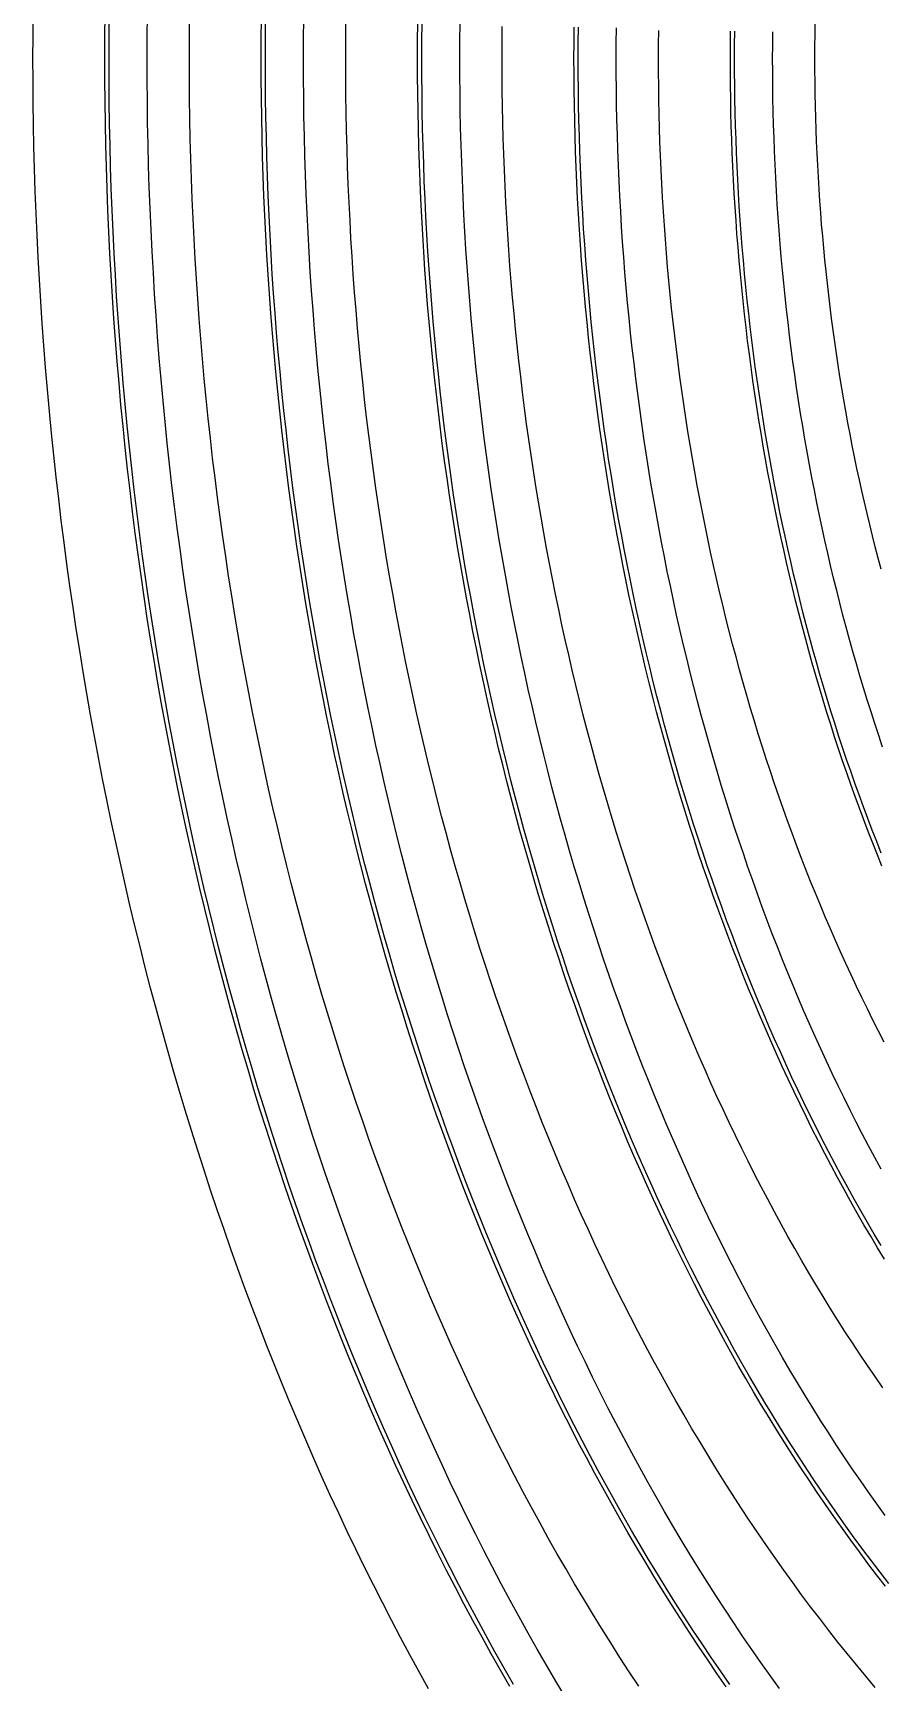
# Model space of a CAD drawing. Header units: metres. Extents: x 10 to 1210, y 10 to 2778.
# Drawn here: x 10 to 210.6, y 225.9 to 616 of the extents above; entities that cross this region are included whole.
import ezdxf

# ---------------------------------------------------------------- set-up
doc = ezdxf.new("R2010")
doc.units = ezdxf.units.M
for name, color, linetype in [('ACIKLIK', 5, 'Continuous'), ('CAM_SABLON', 4, 'Continuous'), ('DIS_KENAR_V91_Z3', 1, 'Continuous'), ('LAMBA_T4_Z4', 3, 'Continuous')]:
    doc.layers.add(name, color=color, linetype=linetype)

msp = doc.modelspace()

# ---------------------------------------------------------------- linework, layer by layer
at = {"layer": 'ACIKLIK'}
for points in [[(135.89, 222.42), (133.67, 226.15), (131.48, 229.9), (129.3, 233.69), (127.15, 237.51), (125.01, 241.36), (122.9, 245.23), (120.81, 249.14), (118.74, 253.08), (116.7, 257.04), (114.67, 261.03), (112.67, 265.05), (110.69, 269.1), (108.74, 273.17), (106.8, 277.28), (104.9, 281.4), (103.01, 285.56), (101.15, 289.74), (99.31, 293.94), (97.5, 298.18), (95.7, 302.43), (93.94, 306.71), (92.2, 311.02), (90.48, 315.35), (88.79, 319.7), (87.12, 324.07), (85.48, 328.47), (83.86, 332.89), (82.27, 337.34), (80.7, 341.8), (79.16, 346.29), (77.65, 350.8), (76.16, 355.33), (74.7, 359.88), (73.26, 364.44), (71.85, 369.03), (70.47, 373.64), (69.11, 378.27), (67.78, 382.91), (66.47, 387.58), (65.2, 392.26), (63.95, 396.96), (62.73, 401.67), (61.53, 406.41), (60.36, 411.15), (59.22, 415.92), (58.11, 420.7), (57.02, 425.5), (55.97, 430.31), (54.94, 435.13), (53.93, 439.97), (52.96, 444.82), (52.02, 449.69), (51.1, 454.57), (50.21, 459.46), (49.35, 464.36), (48.52, 469.27), (47.71, 474.2), (46.94, 479.14), (46.19, 484.08), (45.47, 489.04), (44.79, 494.01), (44.13, 498.98), (43.49, 503.97), (42.89, 508.96), (42.32, 513.97), (41.78, 518.97), (41.26, 523.99), (40.78, 529.01), (40.32, 534.04), (39.89, 539.08), (39.49, 544.12), (39.13, 549.17), (38.79, 554.22), (38.48, 559.28), (38.2, 564.34), (37.95, 569.4), (37.72, 574.47), (37.53, 579.54), (37.37, 584.61), (37.24, 589.69), (37.13, 594.77), (37.06, 599.84), (37.01, 604.92), (37, 610), (37.01, 615.08), (37.06, 620.16)], [(186.59, 224.44), (184.4, 227.48), (182.22, 230.55), (180.06, 233.66), (177.91, 236.79), (175.79, 239.96), (173.68, 243.15), (171.58, 246.37), (169.51, 249.63), (167.45, 252.91), (165.41, 256.22), (163.39, 259.55), (161.39, 262.92), (159.4, 266.31), (157.44, 269.74), (155.49, 273.18), (153.56, 276.66), (151.66, 280.16), (149.77, 283.69), (147.9, 287.25), (146.05, 290.83), (144.22, 294.43), (142.41, 298.06), (140.63, 301.72), (138.86, 305.4), (137.11, 309.11), (135.39, 312.84), (133.68, 316.59), (132, 320.37), (130.34, 324.17), (128.7, 328), (127.08, 331.84), (125.49, 335.71), (123.91, 339.6), (122.36, 343.51), (120.83, 347.45), (119.32, 351.4), (117.84, 355.38), (116.38, 359.38), (114.94, 363.39), (113.52, 367.43), (112.13, 371.49), (110.76, 375.56), (109.41, 379.66), (108.09, 383.77), (106.79, 387.9), (105.52, 392.05), (104.27, 396.21), (103.04, 400.4), (101.84, 404.6), (100.66, 408.82), (99.5, 413.05), (98.37, 417.3), (97.27, 421.56), (96.19, 425.84), (95.13, 430.14), (94.1, 434.45), (93.09, 438.77), (92.11, 443.11), (91.15, 447.46), (90.22, 451.82), (89.32, 456.2), (88.44, 460.58), (87.58, 464.99), (86.75, 469.4), (85.95, 473.82), (85.17, 478.26), (84.42, 482.7), (83.69, 487.16), (82.99, 491.62), (82.31, 496.1), (81.67, 500.58), (81.04, 505.07), (80.45, 509.57), (79.87, 514.08), (79.33, 518.6), (78.81, 523.13), (78.32, 527.66), (77.85, 532.19), (77.42, 536.74), (77, 541.29), (76.62, 545.84), (76.26, 550.41), (75.92, 554.97), (75.62, 559.54), (75.34, 564.12), (75.08, 568.69), (74.86, 573.27), (74.65, 577.86), (74.48, 582.45), (74.33, 587.03), (74.21, 591.63), (74.12, 596.22), (74.05, 600.81), (74.01, 605.41), (74, 610), (74.01, 614.59), (74.05, 619.19)], [(211.59, 265.36), (209.63, 268.07), (207.69, 270.81), (205.76, 273.58), (203.85, 276.38), (201.95, 279.2), (200.07, 282.05), (198.2, 284.93), (196.35, 287.83), (194.51, 290.76), (192.69, 293.71), (190.88, 296.69), (189.1, 299.7), (187.33, 302.73), (185.57, 305.78), (183.83, 308.86), (182.11, 311.96), (180.41, 315.09), (178.72, 318.24), (177.06, 321.41), (175.4, 324.61), (173.77, 327.83), (172.16, 331.08), (170.56, 334.34), (168.98, 337.63), (167.42, 340.94), (165.88, 344.27), (164.36, 347.63), (162.86, 351), (161.37, 354.4), (159.91, 357.82), (158.46, 361.25), (157.03, 364.71), (155.63, 368.19), (154.24, 371.68), (152.87, 375.2), (151.53, 378.73), (150.2, 382.29), (148.89, 385.86), (147.61, 389.45), (146.34, 393.06), (145.1, 396.68), (143.87, 400.33), (142.67, 403.99), (141.49, 407.66), (140.33, 411.36), (139.19, 415.06), (138.07, 418.79), (136.97, 422.53), (135.9, 426.28), (134.84, 430.05), (133.81, 433.84), (132.8, 437.64), (131.81, 441.45), (130.84, 445.28), (129.9, 449.12), (128.98, 452.97), (128.08, 456.84), (127.2, 460.72), (126.34, 464.61), (125.51, 468.51), (124.7, 472.42), (123.91, 476.35), (123.15, 480.28), (122.41, 484.23), (121.69, 488.19), (120.99, 492.15), (120.32, 496.13), (119.67, 500.11), (119.04, 504.11), (118.44, 508.11), (117.86, 512.12), (117.3, 516.14), (116.77, 520.16), (116.26, 524.2), (115.77, 528.24), (115.3, 532.29), (114.86, 536.34), (114.45, 540.4), (114.06, 544.46), (113.69, 548.53), (113.34, 552.61), (113.02, 556.69), (112.72, 560.77), (112.45, 564.86), (112.2, 568.95), (111.97, 573.05), (111.77, 577.15), (111.59, 581.25), (111.43, 585.35), (111.3, 589.46), (111.19, 593.56), (111.11, 597.67), (111.05, 601.78), (111.01, 605.89), (111, 610), (111.01, 614.11), (111.05, 618.22)], [(210.66, 347.26), (209.16, 350.02), (207.68, 352.79), (206.21, 355.58), (204.76, 358.4), (203.32, 361.23), (201.9, 364.09), (200.49, 366.97), (199.1, 369.86), (197.73, 372.78), (196.37, 375.71), (195.03, 378.66), (193.71, 381.64), (192.4, 384.63), (191.11, 387.64), (189.84, 390.66), (188.58, 393.71), (187.34, 396.77), (186.12, 399.85), (184.92, 402.95), (183.73, 406.06), (182.56, 409.19), (181.41, 412.34), (180.28, 415.51), (179.16, 418.68), (178.07, 421.88), (176.99, 425.09), (175.93, 428.32), (174.88, 431.56), (173.86, 434.81), (172.86, 438.08), (171.87, 441.36), (170.9, 444.66), (169.95, 447.97), (169.03, 451.29), (168.12, 454.63), (167.22, 457.98), (166.35, 461.34), (165.5, 464.72), (164.67, 468.1), (163.85, 471.5), (163.06, 474.91), (162.29, 478.33), (161.53, 481.76), (160.8, 485.2), (160.08, 488.65), (159.39, 492.11), (158.72, 495.58), (158.06, 499.06), (157.43, 502.55), (156.81, 506.05), (156.22, 509.55), (155.65, 513.07), (155.09, 516.59), (154.56, 520.12), (154.05, 523.66), (153.56, 527.2), (153.09, 530.75), (152.64, 534.31), (152.21, 537.88), (151.8, 541.45), (151.41, 545.02), (151.04, 548.6), (150.7, 552.19), (150.37, 555.78), (150.06, 559.37), (149.78, 562.97), (149.52, 566.57), (149.28, 570.18), (149.05, 573.79), (148.85, 577.4), (148.68, 581.02), (148.52, 584.64), (148.38, 588.26), (148.26, 591.88), (148.17, 595.5), (148.1, 599.12), (148.04, 602.75), (148.01, 606.37), (148, 610), (148.01, 613.63), (148.04, 617.25)], [(211.03, 447.08), (210.1, 449.85), (209.18, 452.65), (208.28, 455.45), (207.39, 458.27), (206.52, 461.1), (205.67, 463.94), (204.83, 466.79), (204.01, 469.66), (203.21, 472.53), (202.42, 475.42), (201.65, 478.32), (200.9, 481.23), (200.16, 484.15), (199.44, 487.08), (198.73, 490.03), (198.05, 492.98), (197.38, 495.94), (196.72, 498.91), (196.09, 501.89), (195.47, 504.88), (194.87, 507.87), (194.28, 510.88), (193.72, 513.89), (193.17, 516.91), (192.64, 519.94), (192.12, 522.98), (191.62, 526.03), (191.15, 529.08), (190.68, 532.13), (190.24, 535.2), (189.81, 538.27), (189.41, 541.34), (189.02, 544.43), (188.64, 547.51), (188.29, 550.61), (187.95, 553.7), (187.64, 556.81), (187.34, 559.91), (187.05, 563.02), (186.79, 566.14), (186.54, 569.25), (186.32, 572.38), (186.11, 575.5), (185.91, 578.63), (185.74, 581.76), (185.59, 584.89), (185.45, 588.02), (185.33, 591.16), (185.23, 594.3), (185.15, 597.44), (185.08, 600.58), (185.04, 603.72), (185.01, 606.86), (185, 610), (185.01, 613.14), (185.04, 616.28)]]:
    msp.add_lwpolyline(points, dxfattribs=at)
at = {"layer": 'CAM_SABLON'}
for points in [[(123.69, 225.39), (121.48, 229.24), (119.29, 233.12), (117.13, 237.02), (114.98, 240.96), (112.86, 244.92), (110.76, 248.92), (108.68, 252.94), (106.63, 256.99), (104.6, 261.07), (102.59, 265.18), (100.61, 269.31), (98.65, 273.47), (96.71, 277.65), (94.8, 281.87), (92.91, 286.1), (91.05, 290.37), (89.21, 294.66), (87.4, 298.97), (85.61, 303.31), (83.84, 307.67), (82.1, 312.06), (80.39, 316.47), (78.7, 320.9), (77.04, 325.35), (75.4, 329.83), (73.79, 334.33), (72.2, 338.85), (70.64, 343.4), (69.11, 347.96), (67.6, 352.54), (66.12, 357.15), (64.67, 361.77), (63.24, 366.42), (61.84, 371.08), (60.46, 375.76), (59.12, 380.46), (57.8, 385.18), (56.51, 389.92), (55.24, 394.67), (54.01, 399.44), (52.8, 404.23), (51.62, 409.03), (50.46, 413.85), (49.34, 418.69), (48.24, 423.54), (47.17, 428.4), (46.13, 433.28), (45.12, 438.17), (44.13, 443.08), (43.18, 448), (42.25, 452.93), (41.35, 457.87), (40.48, 462.83), (39.64, 467.8), (38.83, 472.78), (38.04, 477.77), (37.29, 482.77), (36.56, 487.78), (35.87, 492.8), (35.2, 497.83), (34.56, 502.87), (33.95, 507.91), (33.37, 512.97), (32.83, 518.03), (32.31, 523.1), (31.81, 528.18), (31.35, 533.26), (30.92, 538.35), (30.52, 543.44), (30.15, 548.54), (29.8, 553.65), (29.49, 558.75), (29.21, 563.87), (28.95, 568.98), (28.73, 574.1), (28.54, 579.23), (28.37, 584.35), (28.24, 589.48), (28.13, 594.61), (28.06, 599.74), (28.02, 604.87), (28, 610), (28.02, 615.13), (28.06, 620.26)], [(174.86, 225.38), (172.65, 228.55), (170.47, 231.74), (168.3, 234.97), (166.15, 238.22), (164.01, 241.5), (161.9, 244.81), (159.81, 248.16), (157.73, 251.53), (155.67, 254.92), (153.63, 258.35), (151.61, 261.8), (149.61, 265.28), (147.64, 268.79), (145.68, 272.32), (143.74, 275.89), (141.82, 279.47), (139.92, 283.09), (138.04, 286.73), (136.18, 290.39), (134.34, 294.08), (132.53, 297.8), (130.73, 301.54), (128.96, 305.3), (127.21, 309.09), (125.48, 312.9), (123.77, 316.74), (122.08, 320.6), (120.42, 324.48), (118.77, 328.38), (117.15, 332.31), (115.56, 336.26), (113.98, 340.23), (112.43, 344.22), (110.9, 348.23), (109.4, 352.26), (107.91, 356.31), (106.46, 360.39), (105.02, 364.48), (103.61, 368.59), (102.22, 372.72), (100.86, 376.87), (99.52, 381.04), (98.2, 385.23), (96.91, 389.43), (95.64, 393.65), (94.4, 397.89), (93.18, 402.15), (91.98, 406.42), (90.81, 410.71), (89.67, 415.01), (88.55, 419.33), (87.45, 423.67), (86.38, 428.01), (85.34, 432.38), (84.32, 436.76), (83.33, 441.15), (82.36, 445.55), (81.42, 449.97), (80.5, 454.4), (79.61, 458.84), (78.74, 463.3), (77.9, 467.76), (77.09, 472.24), (76.3, 476.73), (75.54, 481.23), (74.8, 485.73), (74.09, 490.25), (73.41, 494.78), (72.75, 499.32), (72.12, 503.86), (71.52, 508.42), (70.94, 512.98), (70.39, 517.55), (69.87, 522.13), (69.37, 526.71), (68.9, 531.3), (68.45, 535.9), (68.04, 540.5), (67.65, 545.11), (67.28, 549.72), (66.94, 554.34), (66.63, 558.97), (66.35, 563.59), (66.09, 568.22), (65.86, 572.86), (65.66, 577.49), (65.49, 582.13), (65.34, 586.77), (65.22, 591.42), (65.12, 596.06), (65.05, 600.71), (65.01, 605.35), (65, 610), (65.01, 614.65), (65.05, 619.29)], [(212.47, 249.24), (210.41, 251.9), (208.36, 254.59), (206.33, 257.31), (204.31, 260.06), (202.31, 262.84), (200.33, 265.64), (198.35, 268.47), (196.4, 271.33), (194.46, 274.21), (192.54, 277.12), (190.63, 280.06), (188.74, 283.02), (186.87, 286.01), (185.01, 289.02), (183.17, 292.06), (181.34, 295.12), (179.54, 298.21), (177.75, 301.33), (175.98, 304.47), (174.23, 307.63), (172.49, 310.81), (170.77, 314.02), (169.07, 317.26), (167.39, 320.51), (165.73, 323.79), (164.09, 327.1), (162.46, 330.42), (160.85, 333.77), (159.27, 337.14), (157.7, 340.53), (156.15, 343.94), (154.62, 347.37), (153.11, 350.82), (151.62, 354.3), (150.15, 357.79), (148.7, 361.31), (147.27, 364.84), (145.86, 368.39), (144.47, 371.97), (143.11, 375.56), (141.76, 379.17), (140.43, 382.8), (139.13, 386.44), (137.84, 390.11), (136.58, 393.79), (135.33, 397.49), (134.11, 401.2), (132.91, 404.93), (131.73, 408.68), (130.58, 412.45), (129.44, 416.23), (128.33, 420.02), (127.24, 423.83), (126.17, 427.66), (125.12, 431.5), (124.09, 435.35), (123.09, 439.22), (122.11, 443.1), (121.15, 447), (120.22, 450.9), (119.31, 454.82), (118.42, 458.76), (117.55, 462.7), (116.7, 466.66), (115.88, 470.63), (115.08, 474.6), (114.31, 478.59), (113.56, 482.59), (112.83, 486.6), (112.12, 490.62), (111.44, 494.65), (110.78, 498.69), (110.15, 502.74), (109.53, 506.79), (108.95, 510.86), (108.38, 514.93), (107.84, 519.01), (107.32, 523.09), (106.83, 527.19), (106.36, 531.29), (105.91, 535.39), (105.49, 539.51), (105.09, 543.62), (104.72, 547.75), (104.37, 551.87), (104.04, 556.01), (103.74, 560.14), (103.46, 564.28), (103.21, 568.43), (102.98, 572.58), (102.78, 576.73), (102.59, 580.88), (102.44, 585.04), (102.3, 589.19), (102.19, 593.35), (102.11, 597.51), (102.05, 601.68), (102.01, 605.84), (102, 610), (102.01, 614.16), (102.05, 618.32)], [(210.66, 329.2), (209.06, 331.9), (207.46, 334.62), (205.89, 337.37), (204.32, 340.14), (202.78, 342.93), (201.24, 345.74), (199.73, 348.57), (198.23, 351.43), (196.75, 354.3), (195.28, 357.19), (193.83, 360.11), (192.39, 363.04), (190.98, 366), (189.58, 368.97), (188.19, 371.96), (186.83, 374.97), (185.48, 378), (184.14, 381.05), (182.83, 384.12), (181.53, 387.2), (180.25, 390.3), (178.99, 393.42), (177.74, 396.56), (176.52, 399.72), (175.31, 402.89), (174.12, 406.07), (172.95, 409.28), (171.79, 412.5), (170.66, 415.73), (169.54, 418.98), (168.45, 422.25), (167.37, 425.53), (166.31, 428.83), (165.27, 432.14), (164.24, 435.46), (163.24, 438.8), (162.26, 442.15), (161.29, 445.52), (160.35, 448.9), (159.43, 452.29), (158.52, 455.69), (157.63, 459.11), (156.77, 462.54), (155.92, 465.98), (155.1, 469.43), (154.29, 472.89), (153.5, 476.37), (152.74, 479.85), (151.99, 483.35), (151.27, 486.85), (150.56, 490.37), (149.88, 493.89), (149.21, 497.42), (148.57, 500.97), (147.94, 504.52), (147.34, 508.08), (146.76, 511.65), (146.2, 515.22), (145.66, 518.81), (145.14, 522.4), (144.64, 525.99), (144.16, 529.6), (143.7, 533.21), (143.27, 536.83), (142.85, 540.45), (142.46, 544.08), (142.09, 547.71), (141.73, 551.35), (141.4, 554.99), (141.09, 558.64), (140.81, 562.29), (140.54, 565.95), (140.29, 569.6), (140.07, 573.27), (139.87, 576.93), (139.69, 580.6), (139.52, 584.27), (139.39, 587.94), (139.27, 591.61), (139.17, 595.29), (139.1, 598.97), (139.04, 602.64), (139.01, 606.32), (139, 610), (139.01, 613.68), (139.04, 617.36)], [(210.7, 422.01), (209.62, 424.73), (208.56, 427.47), (207.51, 430.22), (206.48, 432.98), (205.46, 435.76), (204.46, 438.55), (203.48, 441.36), (202.51, 444.18), (201.56, 447.02), (200.62, 449.86), (199.7, 452.72), (198.8, 455.59), (197.91, 458.48), (197.04, 461.38), (196.19, 464.28), (195.35, 467.21), (194.53, 470.14), (193.73, 473.08), (192.95, 476.03), (192.18, 479), (191.42, 481.98), (190.69, 484.96), (189.97, 487.96), (189.27, 490.96), (188.59, 493.98), (187.93, 497), (187.28, 500.04), (186.65, 503.08), (186.04, 506.13), (185.44, 509.19), (184.87, 512.26), (184.31, 515.33), (183.77, 518.41), (183.24, 521.51), (182.74, 524.6), (182.25, 527.71), (181.78, 530.82), (181.33, 533.94), (180.9, 537.06), (180.48, 540.19), (180.08, 543.32), (179.71, 546.46), (179.35, 549.61), (179, 552.76), (178.68, 555.91), (178.37, 559.07), (178.09, 562.24), (177.82, 565.4), (177.57, 568.57), (177.34, 571.75), (177.12, 574.92), (176.93, 578.1), (176.75, 581.29), (176.6, 584.47), (176.46, 587.66), (176.34, 590.85), (176.23, 594.04), (176.15, 597.23), (176.08, 600.42), (176.04, 603.61), (176.01, 606.81), (176, 610), (176.01, 613.19), (176.04, 616.39)]]:
    msp.add_lwpolyline(points, dxfattribs=at)
at = {"layer": 'DIS_KENAR_V91_Z3'}
for points in [[(103.58, 224.33), (101.35, 228.35), (99.14, 232.41), (96.96, 236.49), (94.8, 240.6), (92.66, 244.74), (90.55, 248.91), (88.46, 253.11), (86.39, 257.33), (84.35, 261.58), (82.34, 265.85), (80.35, 270.16), (78.38, 274.48), (76.45, 278.84), (74.53, 283.22), (72.64, 287.62), (70.78, 292.05), (68.94, 296.5), (67.13, 300.98), (65.35, 305.48), (63.59, 310), (61.86, 314.55), (60.15, 319.11), (58.47, 323.7), (56.82, 328.32), (55.2, 332.95), (53.6, 337.61), (52.03, 342.28), (50.48, 346.98), (48.97, 351.69), (47.48, 356.43), (46.02, 361.18), (44.58, 365.96), (43.18, 370.75), (41.8, 375.56), (40.45, 380.39), (39.13, 385.24), (37.83, 390.1), (36.57, 394.98), (35.33, 399.88), (34.12, 404.79), (32.94, 409.72), (31.79, 414.66), (30.67, 419.62), (29.58, 424.59), (28.51, 429.58), (27.48, 434.58), (26.47, 439.59), (25.5, 444.62), (24.55, 449.66), (23.63, 454.71), (22.74, 459.77), (21.88, 464.85), (21.05, 469.93), (20.25, 475.03), (19.48, 480.14), (18.74, 485.25), (18.03, 490.38), (17.35, 495.51), (16.7, 500.66), (16.08, 505.81), (15.49, 510.97), (14.92, 516.14), (14.39, 521.31), (13.89, 526.5), (13.42, 531.68), (12.98, 536.88), (12.57, 542.08), (12.19, 547.28), (11.84, 552.49), (11.52, 557.71), (11.23, 562.92), (10.97, 568.15), (10.75, 573.37), (10.55, 578.6), (10.38, 583.83), (10.24, 589.06), (10.14, 594.29), (10.06, 599.53), (10.02, 604.76), (10, 610), (10.02, 615.24), (10.06, 620.47)], [(153.32, 224.98), (151.09, 228.36), (148.88, 231.76), (146.69, 235.19), (144.52, 238.65), (142.37, 242.14), (140.24, 245.66), (138.13, 249.2), (136.04, 252.78), (133.97, 256.38), (131.93, 260), (129.9, 263.66), (127.9, 267.34), (125.91, 271.04), (123.95, 274.77), (122.01, 278.53), (120.1, 282.31), (118.2, 286.12), (116.33, 289.95), (114.48, 293.81), (112.65, 297.69), (110.84, 301.59), (109.06, 305.52), (107.3, 309.47), (105.56, 313.44), (103.85, 317.44), (102.16, 321.46), (100.49, 325.5), (98.85, 329.56), (97.23, 333.65), (95.63, 337.75), (94.06, 341.88), (92.51, 346.02), (90.99, 350.19), (89.49, 354.37), (88.02, 358.58), (86.56, 362.8), (85.14, 367.05), (83.74, 371.31), (82.36, 375.59), (81.01, 379.88), (79.68, 384.2), (78.38, 388.53), (77.11, 392.88), (75.86, 397.25), (74.63, 401.63), (73.43, 406.03), (72.26, 410.44), (71.11, 414.87), (69.99, 419.31), (68.89, 423.77), (67.82, 428.24), (66.78, 432.73), (65.76, 437.23), (64.77, 441.74), (63.8, 446.27), (62.86, 450.8), (61.95, 455.35), (61.06, 459.92), (60.2, 464.49), (59.37, 469.07), (58.56, 473.67), (57.78, 478.27), (57.03, 482.89), (56.3, 487.51), (55.6, 492.15), (54.93, 496.79), (54.29, 501.44), (53.67, 506.1), (53.08, 510.77), (52.51, 515.45), (51.98, 520.13), (51.47, 524.82), (50.99, 529.52), (50.53, 534.22), (50.11, 538.93), (49.71, 543.64), (49.33, 548.36), (48.99, 553.08), (48.67, 557.81), (48.38, 562.54), (48.12, 567.28), (47.88, 572.02), (47.68, 576.76), (47.5, 581.5), (47.35, 586.25), (47.22, 591), (47.12, 595.75), (47.06, 600.5), (47.01, 605.25), (47, 610), (47.01, 614.75), (47.06, 619.5)], [(209.29, 224.66), (207.06, 227.31), (204.84, 229.98), (202.64, 232.68), (200.45, 235.4), (198.28, 238.16), (196.13, 240.95), (193.99, 243.76), (191.86, 246.6), (189.76, 249.47), (187.67, 252.37), (185.6, 255.29), (183.54, 258.24), (181.5, 261.22), (179.48, 264.23), (177.48, 267.26), (175.5, 270.31), (173.53, 273.4), (171.58, 276.5), (169.65, 279.64), (167.74, 282.8), (165.84, 285.98), (163.96, 289.19), (162.11, 292.42), (160.27, 295.68), (158.45, 298.96), (156.65, 302.26), (154.87, 305.59), (153.11, 308.94), (151.37, 312.32), (149.65, 315.71), (147.94, 319.13), (146.26, 322.57), (144.6, 326.04), (142.96, 329.52), (141.34, 333.03), (139.73, 336.55), (138.15, 340.1), (136.59, 343.67), (135.05, 347.26), (133.54, 350.87), (132.04, 354.5), (130.56, 358.15), (129.11, 361.81), (127.68, 365.5), (126.26, 369.21), (124.87, 372.93), (123.51, 376.67), (122.16, 380.43), (120.83, 384.21), (119.53, 388), (118.25, 391.81), (116.99, 395.64), (115.76, 399.48), (114.54, 403.34), (113.35, 407.22), (112.18, 411.11), (111.04, 415.01), (109.92, 418.93), (108.82, 422.87), (107.74, 426.82), (106.68, 430.78), (105.65, 434.76), (104.65, 438.75), (103.66, 442.75), (102.7, 446.77), (101.76, 450.8), (100.85, 454.84), (99.96, 458.89), (99.09, 462.96), (98.25, 467.03), (97.43, 471.12), (96.63, 475.21), (95.86, 479.32), (95.11, 483.44), (94.38, 487.56), (93.68, 491.7), (93.01, 495.85), (92.36, 500), (91.73, 504.16), (91.12, 508.33), (90.54, 512.51), (89.99, 516.69), (89.46, 520.89), (88.95, 525.09), (88.47, 529.29), (88.01, 533.5), (87.58, 537.72), (87.17, 541.94), (86.79, 546.17), (86.43, 550.41), (86.1, 554.64), (85.79, 558.89), (85.5, 563.13), (85.24, 567.38), (85.01, 571.63), (84.79, 575.89), (84.61, 580.15), (84.45, 584.41), (84.31, 588.67), (84.2, 592.93), (84.11, 597.2), (84.05, 601.47), (84.01, 605.73), (84, 610), (84.01, 614.27), (84.05, 618.53)], [(211.07, 295.55), (209.24, 298.17), (207.44, 300.81), (205.65, 303.47), (203.87, 306.16), (202.11, 308.87), (200.37, 311.6), (198.64, 314.35), (196.93, 317.13), (195.23, 319.93), (193.55, 322.75), (191.89, 325.6), (190.24, 328.46), (188.61, 331.35), (187, 334.26), (185.41, 337.19), (183.83, 340.14), (182.27, 343.11), (180.72, 346.1), (179.19, 349.11), (177.69, 352.14), (176.19, 355.2), (174.72, 358.27), (173.27, 361.36), (171.83, 364.46), (170.41, 367.59), (169.01, 370.74), (167.62, 373.9), (166.26, 377.08), (164.91, 380.28), (163.59, 383.5), (162.28, 386.73), (160.99, 389.98), (159.72, 393.25), (158.47, 396.53), (157.24, 399.84), (156.02, 403.15), (154.83, 406.48), (153.65, 409.83), (152.5, 413.2), (151.36, 416.57), (150.25, 419.97), (149.15, 423.37), (148.08, 426.8), (147.02, 430.23), (145.99, 433.68), (144.97, 437.14), (143.97, 440.62), (143, 444.11), (142.04, 447.61), (141.11, 451.12), (140.2, 454.65), (139.3, 458.19), (138.43, 461.73), (137.58, 465.29), (136.75, 468.87), (135.93, 472.45), (135.15, 476.04), (134.38, 479.64), (133.63, 483.26), (132.9, 486.88), (132.2, 490.51), (131.51, 494.15), (130.85, 497.8), (130.21, 501.46), (129.59, 505.13), (128.99, 508.8), (128.41, 512.48), (127.85, 516.17), (127.32, 519.87), (126.8, 523.57), (126.31, 527.28), (125.84, 531), (125.39, 534.72), (124.96, 538.45), (124.56, 542.19), (124.17, 545.92), (123.81, 549.67), (123.47, 553.42), (123.15, 557.17), (122.86, 560.93), (122.58, 564.69), (122.33, 568.45), (122.1, 572.22), (121.89, 575.99), (121.7, 579.76), (121.54, 583.54), (121.4, 587.31), (121.28, 591.09), (121.18, 594.87), (121.1, 598.65), (121.04, 602.43), (121.01, 606.22), (121, 610), (121.01, 613.78), (121.04, 617.57)], [(211.42, 377.28), (210.08, 379.89), (208.74, 382.51), (207.43, 385.16), (206.13, 387.82), (204.84, 390.49), (203.57, 393.19), (202.32, 395.9), (201.08, 398.63), (199.86, 401.37), (198.66, 404.13), (197.47, 406.9), (196.29, 409.69), (195.14, 412.5), (193.99, 415.32), (192.87, 418.15), (191.76, 421), (190.67, 423.86), (189.6, 426.74), (188.54, 429.63), (187.5, 432.54), (186.47, 435.46), (185.47, 438.39), (184.48, 441.34), (183.5, 444.3), (182.55, 447.27), (181.61, 450.25), (180.69, 453.25), (179.79, 456.25), (178.9, 459.27), (178.03, 462.3), (177.18, 465.35), (176.35, 468.4), (175.54, 471.46), (174.74, 474.54), (173.96, 477.62), (173.2, 480.72), (172.46, 483.82), (171.73, 486.94), (171.02, 490.06), (170.33, 493.19), (169.66, 496.33), (169.01, 499.48), (168.38, 502.64), (167.76, 505.81), (167.17, 508.98), (166.59, 512.17), (166.03, 515.36), (165.49, 518.55), (164.96, 521.76), (164.46, 524.97), (163.97, 528.19), (163.51, 531.41), (163.06, 534.64), (162.63, 537.87), (162.22, 541.12), (161.83, 544.36), (161.46, 547.61), (161.1, 550.87), (160.77, 554.13), (160.45, 557.39), (160.16, 560.66), (159.88, 563.93), (159.62, 567.21), (159.38, 570.49), (159.16, 573.77), (158.96, 577.06), (158.78, 580.34), (158.61, 583.63), (158.47, 586.92), (158.35, 590.22), (158.24, 593.51), (158.15, 596.81), (158.09, 600.11), (158.04, 603.4), (158.01, 606.7), (158, 610), (158.01, 613.3), (158.04, 616.6)], [(210.66, 489.19), (209.96, 491.8), (209.28, 494.43), (208.62, 497.06), (207.97, 499.7), (207.33, 502.35), (206.71, 505), (206.11, 507.67), (205.52, 510.34), (204.95, 513.02), (204.4, 515.71), (203.85, 518.41), (203.33, 521.11), (202.82, 523.82), (202.33, 526.53), (201.85, 529.25), (201.39, 531.98), (200.94, 534.71), (200.51, 537.45), (200.1, 540.2), (199.7, 542.95), (199.32, 545.7), (198.95, 548.46), (198.6, 551.23), (198.27, 554), (197.95, 556.77), (197.65, 559.55), (197.36, 562.33), (197.09, 565.12), (196.84, 567.91), (196.6, 570.7), (196.38, 573.49), (196.18, 576.29), (195.99, 579.09), (195.82, 581.89), (195.66, 584.7), (195.52, 587.5), (195.4, 590.31), (195.3, 593.12), (195.21, 595.93), (195.13, 598.74), (195.07, 601.56), (195.03, 604.37), (195.01, 607.19), (195, 610), (195.01, 612.81), (195.03, 615.63), (195.07, 618.44)]]:
    msp.add_lwpolyline(points, dxfattribs=at)
at = {"layer": 'LAMBA_T4_Z4'}
for points in [[(122.82, 224.89), (120.61, 228.74), (118.42, 232.63), (116.25, 236.54), (114.1, 240.48), (111.98, 244.46), (109.87, 248.46), (107.79, 252.49), (105.74, 256.54), (103.7, 260.63), (101.69, 264.74), (99.71, 268.88), (97.74, 273.05), (95.8, 277.24), (93.89, 281.46), (92, 285.7), (90.13, 289.97), (88.29, 294.27), (86.47, 298.59), (84.68, 302.93), (82.91, 307.3), (81.17, 311.69), (79.46, 316.11), (77.76, 320.55), (76.1, 325.01), (74.46, 329.49), (72.84, 334), (71.26, 338.52), (69.69, 343.07), (68.16, 347.64), (66.65, 352.23), (65.17, 356.84), (63.71, 361.48), (62.28, 366.13), (60.88, 370.8), (59.5, 375.48), (58.16, 380.19), (56.83, 384.92), (55.54, 389.66), (54.28, 394.42), (53.04, 399.19), (51.83, 403.99), (50.64, 408.8), (49.49, 413.62), (48.36, 418.46), (47.26, 423.32), (46.19, 428.19), (45.15, 433.07), (44.14, 437.97), (43.15, 442.88), (42.19, 447.81), (41.26, 452.75), (40.36, 457.7), (39.49, 462.66), (38.65, 467.63), (37.84, 472.62), (37.05, 477.62), (36.3, 482.62), (35.57, 487.64), (34.88, 492.66), (34.21, 497.7), (33.57, 502.74), (32.96, 507.8), (32.38, 512.86), (31.83, 517.92), (31.31, 523), (30.82, 528.08), (30.36, 533.17), (29.92, 538.27), (29.52, 543.37), (29.15, 548.47), (28.81, 553.58), (28.49, 558.7), (28.21, 563.82), (27.96, 568.94), (27.73, 574.06), (27.54, 579.19), (27.37, 584.32), (27.24, 589.46), (27.13, 594.59), (27.06, 599.73), (27.02, 604.86), (27, 610), (27.02, 615.14), (27.06, 620.27)], [(174.04, 224.81), (171.83, 227.98), (169.64, 231.18), (167.47, 234.41), (165.31, 237.67), (163.17, 240.96), (161.06, 244.28), (158.96, 247.63), (156.88, 251), (154.81, 254.41), (152.77, 257.84), (150.75, 261.3), (148.75, 264.79), (146.76, 268.3), (144.8, 271.84), (142.86, 275.41), (140.93, 279.01), (139.03, 282.63), (137.15, 286.27), (135.29, 289.94), (133.45, 293.64), (131.63, 297.36), (129.83, 301.11), (128.05, 304.88), (126.3, 308.67), (124.56, 312.49), (122.85, 316.33), (121.16, 320.2), (119.5, 324.09), (117.85, 328), (116.23, 331.93), (114.63, 335.88), (113.05, 339.86), (111.5, 343.86), (109.97, 347.88), (108.46, 351.91), (106.97, 355.97), (105.51, 360.05), (104.08, 364.15), (102.66, 368.27), (101.27, 372.41), (99.9, 376.56), (98.56, 380.74), (97.24, 384.93), (95.95, 389.14), (94.68, 393.37), (93.44, 397.61), (92.21, 401.88), (91.02, 406.15), (89.85, 410.45), (88.7, 414.76), (87.58, 419.08), (86.48, 423.42), (85.41, 427.78), (84.37, 432.15), (83.35, 436.53), (82.35, 440.93), (81.38, 445.34), (80.44, 449.76), (79.52, 454.2), (78.63, 458.65), (77.76, 463.11), (76.92, 467.58), (76.1, 472.06), (75.32, 476.56), (74.55, 481.06), (73.82, 485.58), (73.11, 490.1), (72.42, 494.63), (71.76, 499.18), (71.13, 503.73), (70.53, 508.29), (69.95, 512.86), (69.4, 517.43), (68.87, 522.02), (68.38, 526.61), (67.9, 531.2), (67.46, 535.81), (67.04, 540.41), (66.65, 545.03), (66.28, 549.65), (65.95, 554.27), (65.64, 558.9), (65.35, 563.53), (65.1, 568.17), (64.87, 572.81), (64.66, 577.45), (64.49, 582.1), (64.34, 586.74), (64.22, 591.39), (64.12, 596.04), (64.05, 600.69), (64.01, 605.35), (64, 610), (64.01, 614.65), (64.05, 619.31)], [(211.68, 248.62), (209.61, 251.29), (207.56, 253.99), (205.53, 256.72), (203.5, 259.47), (201.5, 262.26), (199.51, 265.06), (197.53, 267.9), (195.57, 270.77), (193.63, 273.66), (191.7, 276.57), (189.79, 279.51), (187.89, 282.48), (186.02, 285.48), (184.16, 288.5), (182.31, 291.54), (180.48, 294.62), (178.67, 297.71), (176.88, 300.83), (175.11, 303.98), (173.35, 307.15), (171.61, 310.34), (169.89, 313.56), (168.19, 316.8), (166.5, 320.06), (164.84, 323.34), (163.19, 326.65), (161.56, 329.98), (159.95, 333.34), (158.36, 336.71), (156.79, 340.11), (155.24, 343.53), (153.71, 346.97), (152.19, 350.43), (150.7, 353.91), (149.23, 357.41), (147.78, 360.93), (146.34, 364.47), (144.93, 368.03), (143.54, 371.61), (142.17, 375.2), (140.82, 378.82), (139.49, 382.46), (138.18, 386.11), (136.9, 389.78), (135.63, 393.47), (134.38, 397.17), (133.16, 400.89), (131.96, 404.63), (130.78, 408.39), (129.62, 412.16), (128.48, 415.94), (127.37, 419.75), (126.27, 423.56), (125.2, 427.39), (124.15, 431.24), (123.13, 435.1), (122.12, 438.97), (121.14, 442.86), (120.18, 446.76), (119.24, 450.67), (118.33, 454.6), (117.44, 458.54), (116.57, 462.49), (115.73, 466.45), (114.9, 470.43), (114.1, 474.41), (113.33, 478.41), (112.57, 482.41), (111.84, 486.43), (111.14, 490.45), (110.45, 494.49), (109.79, 498.53), (109.16, 502.59), (108.55, 506.65), (107.96, 510.72), (107.39, 514.79), (106.85, 518.88), (106.33, 522.97), (105.84, 527.07), (105.37, 531.18), (104.92, 535.29), (104.5, 539.41), (104.1, 543.53), (103.72, 547.66), (103.37, 551.79), (103.05, 555.93), (102.74, 560.07), (102.47, 564.22), (102.21, 568.37), (101.98, 572.52), (101.78, 576.68), (101.59, 580.84), (101.44, 585), (101.3, 589.16), (101.19, 593.33), (101.11, 597.5), (101.05, 601.66), (101.01, 605.83), (101, 610), (101.01, 614.17), (101.05, 618.34)], [(211.43, 325.99), (209.81, 328.68), (208.2, 331.39), (206.6, 334.12), (205.02, 336.88), (203.45, 339.65), (201.9, 342.45), (200.36, 345.27), (198.85, 348.1), (197.34, 350.96), (195.86, 353.84), (194.39, 356.75), (192.93, 359.67), (191.49, 362.61), (190.07, 365.57), (188.67, 368.55), (187.28, 371.54), (185.91, 374.56), (184.56, 377.6), (183.23, 380.65), (181.91, 383.73), (180.61, 386.82), (179.32, 389.93), (178.06, 393.05), (176.81, 396.2), (175.58, 399.36), (174.37, 402.53), (173.18, 405.73), (172.01, 408.94), (170.85, 412.16), (169.71, 415.41), (168.6, 418.66), (167.5, 421.94), (166.42, 425.22), (165.35, 428.53), (164.31, 431.84), (163.29, 435.17), (162.28, 438.52), (161.3, 441.88), (160.33, 445.25), (159.39, 448.63), (158.46, 452.03), (157.55, 455.44), (156.67, 458.86), (155.8, 462.3), (154.95, 465.74), (154.12, 469.2), (153.31, 472.67), (152.53, 476.15), (151.76, 479.64), (151.01, 483.14), (150.29, 486.65), (149.58, 490.17), (148.89, 493.7), (148.23, 497.24), (147.58, 500.79), (146.96, 504.35), (146.36, 507.91), (145.77, 511.49), (145.21, 515.07), (144.67, 518.66), (144.15, 522.26), (143.65, 525.86), (143.17, 529.47), (142.71, 533.09), (142.27, 536.71), (141.86, 540.34), (141.46, 543.97), (141.09, 547.61), (140.74, 551.25), (140.41, 554.9), (140.1, 558.56), (139.81, 562.21), (139.54, 565.88), (139.3, 569.54), (139.07, 573.21), (138.87, 576.88), (138.69, 580.55), (138.53, 584.23), (138.39, 587.91), (138.27, 591.59), (138.17, 595.27), (138.1, 598.95), (138.04, 602.63), (138.01, 606.32), (138, 610), (138.01, 613.68), (138.04, 617.37)], [(210.87, 418.93), (209.78, 421.64), (208.69, 424.37), (207.63, 427.11), (206.58, 429.86), (205.54, 432.64), (204.52, 435.42), (203.52, 438.22), (202.53, 441.03), (201.56, 443.86), (200.61, 446.7), (199.67, 449.55), (198.75, 452.42), (197.84, 455.3), (196.96, 458.19), (196.08, 461.09), (195.23, 464.01), (194.39, 466.93), (193.57, 469.87), (192.77, 472.82), (191.98, 475.78), (191.21, 478.75), (190.45, 481.73), (189.72, 484.73), (189, 487.73), (188.3, 490.74), (187.62, 493.76), (186.95, 496.79), (186.3, 499.83), (185.67, 502.88), (185.06, 505.94), (184.46, 509), (183.88, 512.07), (183.32, 515.16), (182.78, 518.25), (182.26, 521.34), (181.75, 524.44), (181.26, 527.55), (180.79, 530.67), (180.34, 533.79), (179.91, 536.92), (179.49, 540.06), (179.09, 543.2), (178.71, 546.35), (178.35, 549.5), (178.01, 552.65), (177.69, 555.81), (177.38, 558.98), (177.09, 562.15), (176.82, 565.32), (176.57, 568.5), (176.34, 571.68), (176.13, 574.86), (175.93, 578.05), (175.75, 581.23), (175.6, 584.42), (175.46, 587.62), (175.34, 590.81), (175.23, 594.01), (175.15, 597.2), (175.08, 600.4), (175.04, 603.6), (175.01, 606.8), (175, 610), (175.01, 613.2), (175.04, 616.4)]]:
    msp.add_lwpolyline(points, dxfattribs=at)

doc.saveas('drawing.dxf')
